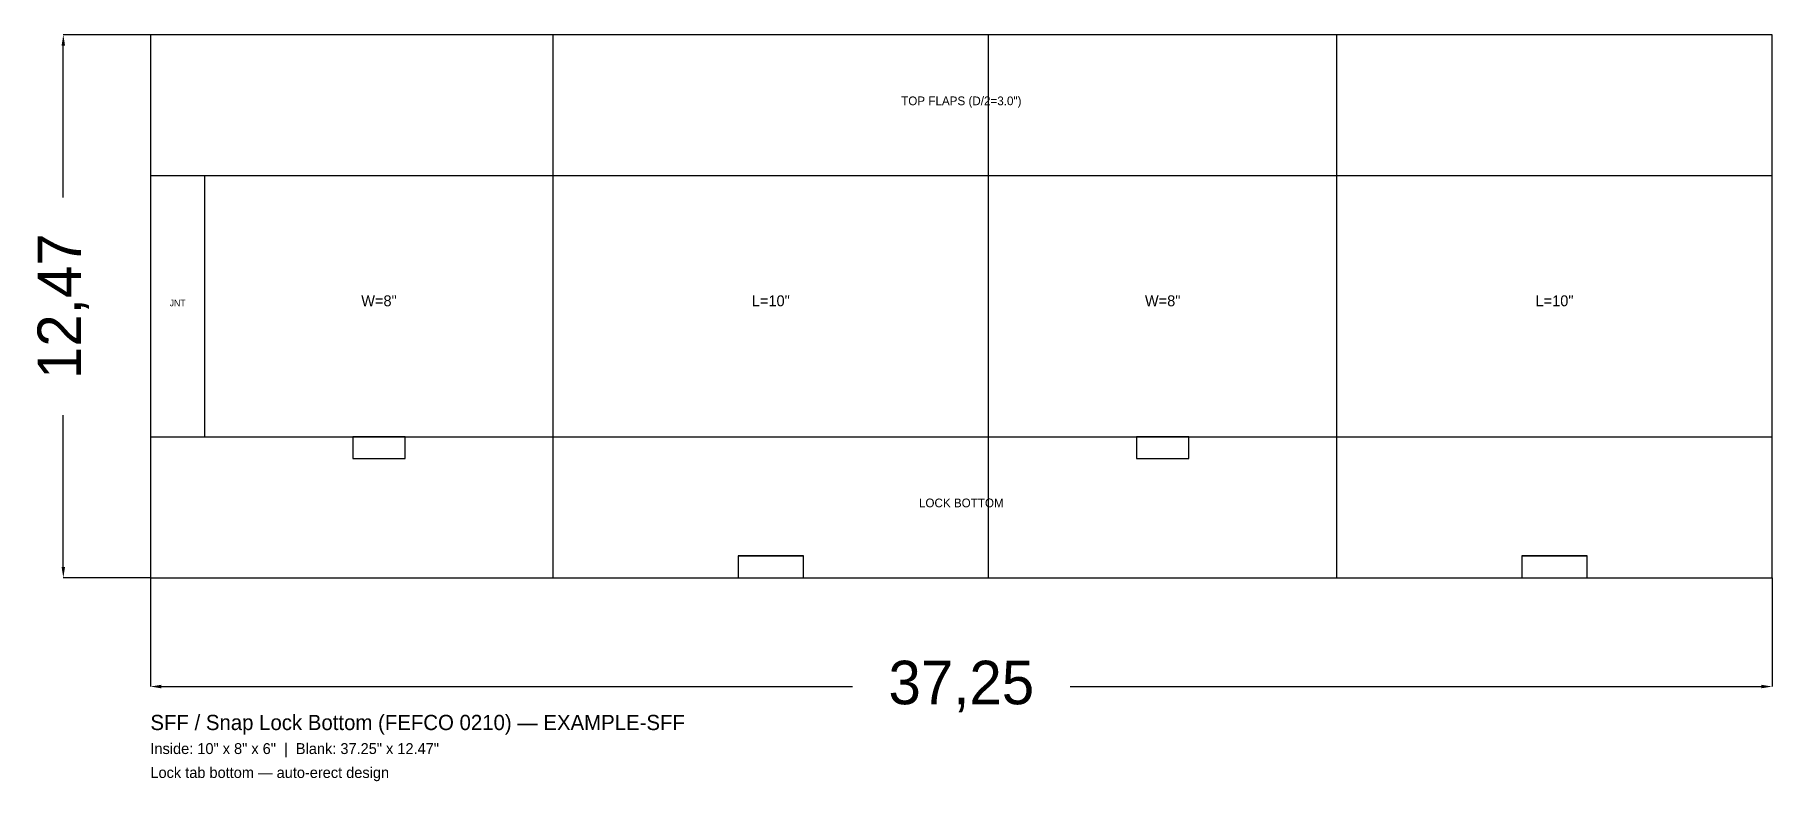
# Model space of a CAD drawing. Header units: metres. Extents: x -2.7 to 37.2, y -4.7 to 12.5.
import ezdxf
from ezdxf.enums import TextEntityAlignment as Align

# ---------------------------------------------------------------- set-up
doc = ezdxf.new("R2010")
doc.units = ezdxf.units.M
for name, color, linetype in [('CUT', 1, 'Continuous'), ('DIMENSION', 3, 'Continuous'), ('SCORE', 5, 'Continuous'), ('TITLE', 7, 'Continuous')]:
    doc.layers.add(name, color=color, linetype=linetype)
doc.dimstyles.get("Standard").update_dxf_attribs({"dimtxt": 2.5, "dimasz": 2.5, "dimexe": 1.25, "dimexo": 0.625, "dimtad": 1, "dimcen": 2.5, "dimazin": 3, "dimtfac": 1, "dimtmove": 0, "dimatfit": 3})

# ---------------------------------------------------------------- blocks, each defined once
blk = doc.blocks.new('_CLOSEDFILLED')
at = {"color": 0, "linetype": 'BYBLOCK'}
blk.add_solid([(-1, 0.16), (0, 0), (-1, -0.16)], dxfattribs=at)
blk = doc.blocks.new('*D1')
for p, q in [((0, 0), (0, -2.5)), ((37.25, 0), (37.25, -2.5)), ((0.25, -2.5), (16.125, -2.5)), ((21.125, -2.5), (37, -2.5))]:
    blk.add_line(p, q)
at = {"layer": 'Defpoints'}
for p in [(0, 0), (37.25, 0), (0, -2.5)]:
    blk.add_point(p, dxfattribs=at)
at = {"layer": 'DIMENSION', "xscale": 0.25, "yscale": 0.25, "rotation": 180}
blk.add_blockref('_CLOSEDFILLED', (0, -2.5), dxfattribs=at)
at = {"layer": 'DIMENSION', "xscale": 0.25, "yscale": 0.25}
blk.add_blockref('_CLOSEDFILLED', (37.25, -2.5), dxfattribs=at)
at = {"layer": 'DIMENSION', "insert": (18.625, -2.5), "char_height": 1, "attachment_point": 5}
blk.add_mtext('37,25', dxfattribs=at)
blk = doc.blocks.new('*D2')
for p, q in [((0, 12.472), (-2, 12.472)), ((-2, 8.736), (-2, 12.222)), ((-2, 0.25), (-2, 3.736)), ((0, 0), (-2, 0))]:
    blk.add_line(p, q)
at = {"layer": 'Defpoints'}
for p in [(0, 12.472), (-2, 0), (0, 0)]:
    blk.add_point(p, dxfattribs=at)
at = {"layer": 'DIMENSION', "xscale": 0.25, "yscale": 0.25}
for p, rotation in [((-2, 12.472), 90), ((-2, 0), 270)]:
    blk.add_blockref('_CLOSEDFILLED', p, dxfattribs=dict(at, rotation=rotation))
at = {"layer": 'DIMENSION', "insert": (-2, 6.236), "char_height": 1, "attachment_point": 5, "rotation": 90}
blk.add_mtext('12,47', dxfattribs=at)

msp = doc.modelspace()

# ---------------------------------------------------------------- linework, layer by layer
at = {"layer": 'CUT'}
for p, q in [((9.25, 9.236), (9.25, 12.472)), ((19.25, 9.236), (19.25, 12.472)), ((27.25, 9.236), (27.25, 12.472)), ((9.25, 0), (9.25, 3.236)), ((19.25, 0), (19.25, 3.236)), ((27.25, 0), (27.25, 3.236))]:
    msp.add_line(p, q, dxfattribs=at)
for points in [[(0, 0), (37.25, 0), (37.25, 12.472), (0, 12.472)], [(4.65, 2.736), (5.85, 2.736), (5.85, 3.236), (4.65, 3.236)], [(22.65, 2.736), (23.85, 2.736), (23.85, 3.236), (22.65, 3.236)], [(13.5, 0), (15, 0), (15, 0.5), (13.5, 0.5)], [(31.5, 0), (33, 0), (33, 0.5), (31.5, 0.5)]]:
    msp.add_lwpolyline(points, close=True, dxfattribs=at)
at = {"layer": 'SCORE'}
for p, q in [((0, 9.236), (37.25, 9.236)), ((1.25, 3.236), (1.25, 9.236)), ((9.25, 3.236), (9.25, 9.236)), ((19.25, 3.236), (19.25, 9.236)), ((27.25, 3.236), (27.25, 9.236)), ((0, 3.236), (37.25, 3.236)), ((13.5, 0.5), (15, 0.5)), ((31.5, 0.5), (33, 0.5))]:
    msp.add_line(p, q, dxfattribs=at)

# ---------------------------------------------------------------- texts
at = {"layer": 'TITLE'}
for s, height, p in [('TOP FLAPS (D/2=3.0")', 0.2, (18.625, 10.854)), ('JNT', 0.15, (0.625, 6.236)), ('W=8"', 0.25, (5.25, 6.236)), ('L=10"', 0.25, (14.25, 6.236)), ('W=8"', 0.25, (23.25, 6.236)), ('L=10"', 0.25, (32.25, 6.236)), ('LOCK BOTTOM', 0.2, (18.625, 1.618))]:
    msp.add_text(s, height=height, dxfattribs=at).set_placement(p, align=Align.CENTER)
for s, height, p in [('SFF / Snap Lock Bottom (FEFCO 0210) — EXAMPLE-SFF', 0.35, (0, -3.5)), ('Inside: 10" x 8" x 6"  |  Blank: 37.25" x 12.47"', 0.25, (0, -4.05)), ('Lock tab bottom — auto-erect design', 0.25, (0, -4.6))]:
    msp.add_text(s, height=height, dxfattribs=at).set_placement(p)

# ---------------------------------------------------------------- dimensions: what is measured, and where the dimension line sits
at = {"layer": 'DIMENSION'}
dim = msp.add_linear_dim(base=(-2, 0), p1=(0, 0), p2=(0, 12.472), angle=90, dimstyle='Standard', dxfattribs=at)
dim.commit()
dim.dimension.update_dxf_attribs({"geometry": '*D2', "text_midpoint": (-2, 6.236)})
dim = msp.add_linear_dim(base=(0, -2.5), p1=(0, 0), p2=(37.25, 0), dimstyle='Standard', dxfattribs=at)
dim.commit()
dim.dimension.update_dxf_attribs({"geometry": '*D1', "text_midpoint": (18.625, -2.5)})

doc.saveas('drawing.dxf')
